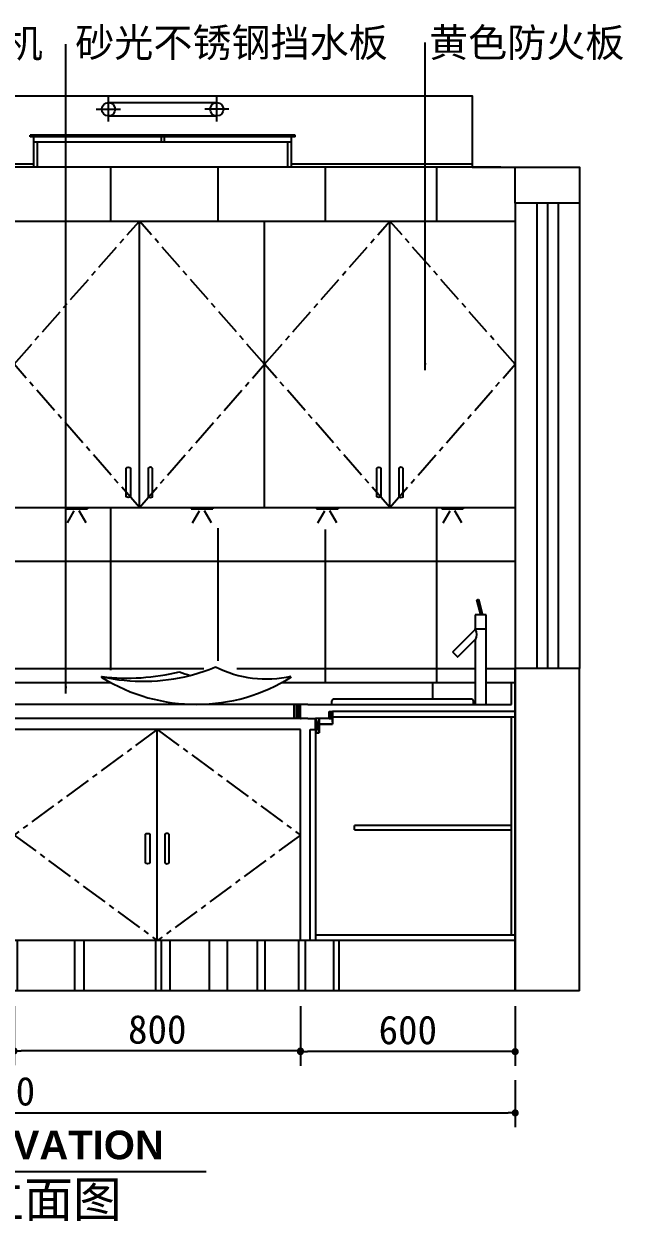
# Model space of a CAD drawing. Extents: x 3996 to 7701, y 3499 to 6852.
# Drawn here: x 6027 to 7701, y 3499 to 6842 of the extents above; entities that cross this region are included whole.
import ezdxf

# ---------------------------------------------------------------- set-up
doc = ezdxf.new("R2010")
doc.units = 0
doc.header["$LTSCALE"] = 300
doc.header["$MEASUREMENT"] = 0
doc.header["$PDMODE"] = 3
doc.linetypes.add('CENTER', pattern=[2, 1.25, -0.25, 0.25, -0.25])
doc.layers.get('0').update_dxf_attribs({"linetype": 'CONTINUOUS'})
doc.layers.get('DEFPOINTS').update_dxf_attribs({"linetype": 'CONTINUOUS'})
for name, color, linetype in [('2', 2, 'CONTINUOUS'), ('3', 3, 'CONTINUOUS'), ('4', 4, 'CONTINUOUS'), ('7', 7, 'CONTINUOUS'), ('BH', 3, 'CONTINUOUS'), ('DIM', 3, 'CONTINUOUS'), ('TEXT', 3, 'CONTINUOUS')]:
    doc.layers.add(name, color=color, linetype=linetype)
doc.styles.add('HT', font='swisseb.ttf')
doc.styles.add('HZ', font='simfang.ttf')
doc.dimstyles.new('D25', dxfattribs={"dimscale": 40, "dimtxt": 2, "dimasz": 0.5, "dimexe": 1, "dimexo": 1, "dimgap": 0.5, "dimtad": 1, "dimdec": 0, "dimzin": 0, "dimtxsty": 'HZ', "dimblk": '_DIMX', "dimblk1": 'DOT', "dimblk2": 'DOT', "dimsah": 1, "dimcen": 0, "dimclrd": 3, "dimclre": 3, "dimclrt": 3, "dimazin": 3, "dimtfac": 0.5, "dimtdec": 0, "dimtix": 1, "dimtofl": 0, "dimtmove": 0, "dimatfit": 3, "dimtolj": 1, "dimtzin": 0})

# ---------------------------------------------------------------- blocks, each defined once
blk = doc.blocks.new('_DOT')
at = {"color": 0, "linetype": 'BYBLOCK'}
blk.add_line((-0.5, 0), (-1, 0), dxfattribs=at)
at = {"color": 0, "linetype": 'BYBLOCK', "const_width": 0.5}
blk.add_lwpolyline([(-0.25, 0, 1), (0.25, 0, 1)], format="xyb", close=True, dxfattribs=at)
blk = doc.blocks.new('*D2')
at = {"color": 3, "linetype": 'BYBLOCK'}
for p, q in [((6799.461311103747, 4116.058036973605), (6799.461311103747, 3949.398475128641)), ((7399.461311103747, 4116.058036973605), (7399.461311103747, 3949.398475128641)), ((7379.461311103747, 3989.398475128641), (6819.461311103747, 3989.398475128641))]:
    blk.add_line(p, q, dxfattribs=at)
at = {"layer": 'DEFPOINTS', "color": 0, "linetype": 'BYBLOCK'}
for p in [(6799.461311103747, 4156.058036973605), (7399.461311103747, 4156.058036973605), (6799.461311103747, 3989.398475128641)]:
    blk.add_point(p, dxfattribs=at)
at = {"color": 3, "linetype": 'BYBLOCK', "xscale": 20, "yscale": 20, "zscale": 20, "rotation": 180}
blk.add_blockref('_DOT', (6799.461311103747, 3989.398475128641), dxfattribs=at)
at = {"color": 3, "linetype": 'BYBLOCK', "xscale": 20, "yscale": 20, "zscale": 20}
blk.add_blockref('_DOT', (7399.461311103747, 3989.398475128641), dxfattribs=at)
at = {"color": 3, "linetype": 'BYBLOCK', "insert": (7099.461311103747, 4049.398475128641), "char_height": 80, "attachment_point": 5, "style": 'HZ'}
blk.add_mtext('\\A1;600', dxfattribs=at)
blk = doc.blocks.new('_DIMX')
blk.add_line((-150, 0), (150, 0))
at = {"const_width": 50}
blk.add_lwpolyline([(-70, -70), (70, 70)], dxfattribs=at)
blk = doc.blocks.new('*D3')
at = {"color": 3, "linetype": 'BYBLOCK'}
for p, q in [((5999.461311103747, 4116.058036973605), (5999.461311103747, 3951.128361179293)), ((6799.461311103747, 4116.058036973605), (6799.461311103747, 3951.128361179293)), ((6779.461311103747, 3991.128361179293), (6019.461311103747, 3991.128361179293))]:
    blk.add_line(p, q, dxfattribs=at)
at = {"layer": 'DEFPOINTS', "color": 0, "linetype": 'BYBLOCK'}
for p in [(5999.461311103747, 4156.058036973605), (6799.461311103747, 4156.058036973605), (5999.461311103747, 3991.128361179293)]:
    blk.add_point(p, dxfattribs=at)
at = {"color": 3, "linetype": 'BYBLOCK', "xscale": 20, "yscale": 20, "zscale": 20, "rotation": 180}
blk.add_blockref('_DOT', (5999.461311103747, 3991.128361179293), dxfattribs=at)
at = {"color": 3, "linetype": 'BYBLOCK', "xscale": 20, "yscale": 20, "zscale": 20}
blk.add_blockref('_DOT', (6799.461311103747, 3991.128361179293), dxfattribs=at)
at = {"color": 3, "linetype": 'BYBLOCK', "insert": (6399.461311103747, 4051.128361179293), "char_height": 80, "attachment_point": 5, "style": 'HZ'}
blk.add_mtext('\\A1;800', dxfattribs=at)
blk = doc.blocks.new('*D6')
at = {"color": 3, "linetype": 'BYBLOCK'}
for p, q in [((4499.461311103689, 3911.128361179293), (4499.461311103689, 3778.265959444554)), ((7399.461311103747, 3909.398475128641), (7399.461311103747, 3778.265959444554)), ((4519.461311103689, 3818.265959444554), (7379.461311103747, 3818.265959444554))]:
    blk.add_line(p, q, dxfattribs=at)
at = {"layer": 'DEFPOINTS', "color": 0, "linetype": 'BYBLOCK'}
for p in [(4499.461311103689, 3951.128361179293), (7399.461311103747, 3949.398475128641), (7399.461311103747, 3818.265959444554)]:
    blk.add_point(p, dxfattribs=at)
at = {"color": 3, "linetype": 'BYBLOCK', "xscale": 20, "yscale": 20, "zscale": 20, "rotation": 180}
blk.add_blockref('_DOT', (4499.461311103689, 3818.265959444554), dxfattribs=at)
at = {"color": 3, "linetype": 'BYBLOCK', "xscale": 20, "yscale": 20, "zscale": 20}
blk.add_blockref('_DOT', (7399.461311103747, 3818.265959444554), dxfattribs=at)
at = {"color": 3, "linetype": 'BYBLOCK', "insert": (5949.461311103718, 3878.265959444554), "char_height": 80, "attachment_point": 5, "style": 'HZ'}
blk.add_mtext('\\A1;2900', dxfattribs=at)

msp = doc.modelspace()

# ---------------------------------------------------------------- hatches: boundary and pattern name
at = {"layer": 'BH'}
h = msp.add_hatch(dxfattribs=at)
h.set_pattern_fill('AR-RROOF', color=256, scale=200, angle=90, style=0)
h.set_pattern_definition([(90, (-17405.13016413309, -9415.031131154137), (-200, 440.0000000000001), [3000, -400, 1000, -200]), (90, (-17505.13016413309, -9149.031131154137), (-266, -200), [600, -66, 1200, -150]), (90, (-17575.13016413309, -9315.031131154137), (-133.9999999999999, 1040), [1600, -280, 800, -200])])
h.paths.add_polyline_path([(6891.592329115254, 4141.750330679426), (6891.592329115283, 4281.750330679373), (6841.961311103805, 4281.75033067937), (6826.961311103805, 4281.750330679362), (4499.461311103747, 4281.750330679362), (4499.461311103747, 4141.750330679422)])

# ---------------------------------------------------------------- linework, layer by layer
at = {"layer": '2'}
for p, q in [((7579.461311103747, 5041.750330679421), (7399.461311103747, 5041.750330679421)), ((7399.461311103776, 5041.750330679428), (7399.461311103747, 4141.750330679435)), ((7579.461311103747, 4141.750330679424), (7579.461311103747, 5041.750330679421))]:
    msp.add_line(p, q, dxfattribs=at)
at = {"layer": '2', "color": 1}
msp.add_line((7579.461311103747, 4141.750330679424), (4499.461311103747, 4141.750330679421), dxfattribs=at)
at = {"layer": '2'}
msp.add_lwpolyline([(4499.461311103747, 4141.750330679421), (4499.461311103747, 6441.750330679419), (4619.461311103747, 6441.750330679421), (4619.461311103747, 6641.750330679417), (7279.461311103747, 6641.750330679417), (7279.461311103747, 6441.750330679421), (7579.461311103747, 6441.750330679419), (7579.461311103747, 6341.750330679421), (7399.461311103747, 6341.750330679421), (7399.461311103747, 6441.750330679421)], dxfattribs=at)
at = {"layer": '3'}
for p, q in [((6263.050704397319, 6569.805154585625), (6263.050704397319, 6637.680269225206)), ((6565.871917810175, 6569.805154585625), (6565.871917810175, 6637.680269225206)), ((6229.113147077529, 6603.742711905415), (6296.98826171711, 6603.742711905415)), ((6599.809475129965, 6603.742711905415), (6531.934360490384, 6603.742711905415)), ((6410.461311103747, 6526.750330679271), (6410.461311103747, 6511.750330679271)), ((6418.461311103743, 6526.750330679271), (6418.46131110374, 6511.750330679271)), ((6349.461311103747, 5491.750330679421), (6349.461311103747, 6291.75033067945)), ((7049.461311103747, 5491.750330679421), (7049.461311103747, 6291.75033067945)), ((6148.211311103743, 5448.617330314059), (6167.7255579632, 5482.416997346087)), ((6200.711311103751, 5448.617330314059), (6181.197064244287, 5482.416997346087)), ((6498.211311103743, 5448.617330314059), (6517.7255579632, 5482.416997346087)), ((6550.711311103751, 5448.617330314059), (6531.197064244287, 5482.416997346087)), ((6848.211311103743, 5448.617330314059), (6867.7255579632, 5482.416997346087)), ((6900.711311103751, 5448.617330314059), (6881.197064244287, 5482.416997346087)), ((7198.211311103743, 5448.617330314059), (7217.7255579632, 5482.416997346087)), ((7250.711311103751, 5448.617330314059), (7231.197064244287, 5482.416997346087)), ((7318.089329402719, 5151.761748772889), (7287.937088467675, 5151.813390939264)), ((6782.039538651967, 4901.42192978329), (6782.039538651967, 4941.42192978329)), ((6788.503325895708, 4901.750330679148), (6788.503325895708, 4941.750330679148)), ((6792.996534507405, 4901.750330679148), (6792.996534507409, 4941.750330679148)), ((6796.070685960611, 4901.750330679148), (6796.070685960611, 4941.750330679148)), ((6798.354992220418, 4901.750330679148), (6798.354992220418, 4941.78300519909)), ((6889.211490268615, 4921.750330679315), (6879.461304167839, 4901.750330679246)), ((6879.461304167839, 4921.750330679304), (6889.461304167839, 4901.750330679246)), ((6851.961311103805, 4901.750330679246), (6841.961311103805, 4861.750330679188)), ((6841.961311103805, 4901.750330679246), (6851.961311103805, 4861.750330679188)), ((6399.461311103776, 4281.750330679362), (6399.461311103747, 4871.750330679184))]:
    msp.add_line(p, q, dxfattribs=at)
at = {"layer": '3', "linetype": 'CENTER', "ltscale": 0.2}
for points in [[(6349.461311103747, 5491.750330679421), (5999.461311103747, 5891.750330679435), (6349.461311103747, 6291.75033067945)], [(6349.461311103747, 5491.750330679421), (6699.461311103747, 5891.750330679435), (6349.461311103718, 6291.75033067945)], [(7049.461311103747, 5491.750330679421), (6699.461311103747, 5891.750330679435), (7049.461311103776, 6291.75033067945)], [(7049.461311103747, 5491.750330679421), (7399.461311103747, 5891.750330679435), (7049.461311103747, 6291.75033067945)], [(6399.461311103747, 4871.750330679184), (5999.461311103747, 4576.750330679275), (6399.461311103776, 4281.750330679362)], [(6399.461311103747, 4871.750330679184), (6799.461311103747, 4576.750330679275), (6399.461311103747, 4281.750330679362)]]:
    msp.add_lwpolyline(points, dxfattribs=at)
at = {"layer": '3'}
for centre in [(6263.050704397319, 6603.742711905415), (6565.871917810175, 6603.742711905415)]:
    msp.add_circle(centre, 18.66564001720355, dxfattribs=at)
at = {"layer": '3', "extrusion": (0, 0, -1)}
msp.add_ellipse((7260.101295862813, 5137.608195055545), major_axis=(-1.963721859036797, 32.94324681764838), ratio=0.9377273109317662, start_param=1.181555538930265, end_param=2.120222329528735, dxfattribs=at)
at = {"layer": '4'}
for p, q in [((6774.461311103747, 6511.750330679275), (6054.461311103747, 6511.750330679275)), ((6064.461311103747, 6441.750330679271), (6064.461311103747, 6511.750330679275)), ((6764.461311103747, 6441.750330679271), (6764.461311103743, 6511.750330679275)), ((6064.461311103747, 6441.750330679271), (5914.461311103747, 6441.750330679271)), ((7359.461311103747, 6441.750330679271), (6764.461311103747, 6441.750330679271)), ((7179.461311103743, 6441.750330679271), (7179.461311103747, 6291.75033067945)), ((5999.461311103751, 6291.750330679448), (7399.461311103747, 6291.75033067945)), ((5999.461311103747, 5491.750330679421), (7399.461311103747, 5491.750330679421)), ((7179.461311103747, 5491.750330679421), (7179.461311103747, 5001.750330679184)), ((7399.461311103747, 4141.750330679421), (7399.461311103747, 5041.750330679421)), ((6271.026594699695, 5001.750330679184), (4499.461311103747, 5001.750330679184)), ((7288.089329402719, 5001.750330679182), (6746.024283504965, 5001.750330679184)), ((7169.461311103747, 4956.750330679322), (7169.461311103751, 5001.750330679186)), ((7399.461311103747, 5001.750330679184), (7318.089329402719, 5001.750330679184)), ((6799.461311103754, 4903.750330679148), (6799.461311103754, 4939.750330679148)), ((6819.89298307741, 4941.750330679188), (7389.461304167839, 4941.750330679304)), ((6879.461304167839, 4901.750330679246), (6879.461304167839, 4921.750330679304)), ((6879.461304167839, 4921.750330679304), (6889.461304167839, 4921.750330679304)), ((7399.461311103718, 4921.750330679304), (6889.461304167839, 4921.750330679304)), ((6819.892983077523, 4901.750330679184), (4499.461311103747, 4901.750330679184)), ((6819.892983077414, 4901.750330679304), (6841.961311103805, 4901.750330679246)), ((6879.461304167839, 4901.750330679246), (6841.961311103805, 4901.750330679246)), ((6841.961311103805, 4871.750330679248), (6841.961311103805, 4901.750330679246)), ((6826.961311103805, 4281.750330679362), (6826.961311103805, 4871.750330679244)), ((6826.961311103805, 4871.750330679244), (6841.961311103805, 4871.750330679246)), ((6826.961311103805, 4281.750330679362), (4499.461311103747, 4281.750330679362)), ((6841.961311103805, 4281.750330679362), (6826.961311103805, 4281.750330679362)), ((6891.592329115287, 4281.750330679373), (6841.961311103805, 4281.75033067937)), ((6891.592329115287, 4281.75033067937), (6891.592329115258, 4141.750330679304))]:
    msp.add_line(p, q, dxfattribs=at)
at = {"layer": '4', "color": 4}
for p, q in [((6144.461311103751, 5491.750330679421), (6144.461311103743, 5488.250330679421)), ((6144.461311103751, 5488.250330679421), (6151.961311103743, 5488.250330679421)), ((6151.961311103743, 5488.250330679421), (6196.961311103751, 5488.250330679421)), ((6196.961311103751, 5488.250330679421), (6204.461311103751, 5488.250330679421)), ((6204.461311103751, 5491.750330679421), (6204.461311103751, 5488.250330679421)), ((6494.461311103751, 5491.750330679421), (6494.461311103743, 5488.250330679421)), ((6494.461311103751, 5488.250330679421), (6501.961311103743, 5488.250330679421)), ((6501.961311103743, 5488.250330679421), (6546.961311103751, 5488.250330679421)), ((6546.961311103751, 5488.250330679421), (6554.461311103751, 5488.250330679421)), ((6554.461311103751, 5491.750330679421), (6554.461311103751, 5488.250330679421)), ((6844.461311103751, 5491.750330679421), (6844.461311103743, 5488.250330679421)), ((6844.461311103751, 5488.250330679421), (6851.961311103743, 5488.250330679421)), ((6851.961311103743, 5488.250330679421), (6896.961311103751, 5488.250330679421)), ((6896.961311103751, 5488.250330679421), (6904.461311103751, 5488.250330679421)), ((6904.461311103751, 5491.750330679421), (6904.461311103751, 5488.250330679421)), ((7194.461311103751, 5491.750330679421), (7194.461311103743, 5488.250330679421)), ((7194.461311103751, 5488.250330679421), (7201.961311103743, 5488.250330679421)), ((7201.961311103743, 5488.250330679421), (7246.961311103751, 5488.250330679421)), ((7246.961311103751, 5488.250330679421), (7254.461311103751, 5488.250330679421)), ((7254.461311103751, 5491.750330679421), (7254.461311103751, 5488.250330679421))]:
    msp.add_line(p, q, dxfattribs=at)
at = {"layer": '4'}
for centre, start, end in [((6801.461311103754, 4939.750330679148), 90, 180), ((6801.461311103754, 4903.750330679148), 180, 270)]:
    msp.add_arc(centre, 2, start, end, dxfattribs=at)
at = {"layer": '7'}
for p, q in [((6263.050704397319, 6622.408351922619), (6565.871917810175, 6622.408351922619)), ((6263.050704397319, 6585.077071888212), (6565.871917810175, 6585.077071888212)), ((6784.461311103747, 6531.750330679271), (6044.461311103751, 6531.750330679271)), ((6044.461311103751, 6526.750330679271), (6044.461311103747, 6531.750330679271)), ((6784.461311103747, 6526.750330679271), (6044.461311103751, 6526.750330679271)), ((6054.461311103747, 6441.750330679271), (6054.461311103747, 6526.750330679268)), ((6774.461311103747, 6441.750330679271), (6774.461311103747, 6526.750330679268)), ((6784.461311103747, 6526.750330679271), (6784.461311103747, 6531.750330679271)), ((5924.461311103747, 6451.750330679275), (6054.461311103747, 6451.750330679271)), ((6764.461311103747, 6441.750330679271), (6064.461311103747, 6441.750330679271)), ((6774.461311103747, 6451.750330679271), (7279.461311103747, 6451.750330679271)), ((7399.461311103747, 6341.750330679421), (7399.461311103776, 5041.750330679428)), ((7459.461311103747, 6341.750330679421), (7459.461311103747, 5041.750330679421)), ((7489.461311103747, 6341.750330679421), (7489.461311103747, 5041.750330679421)), ((7519.461311103747, 6341.750330679421), (7519.461311103747, 5041.750330679421)), ((7579.461311103747, 6341.750330679421), (7579.461311103747, 5041.750330679421)), ((6699.461311103747, 5491.750330679421), (6699.461311103747, 6291.75033067945)), ((7292.014553988352, 5233.922897636789), (7296.8441831198, 5235.216992862304)), ((7303.314659247349, 5191.750330679299), (7292.014553988367, 5233.92289763679)), ((7296.844183119807, 5235.216992862304), (7308.491040149413, 5191.750330679297)), ((7318.089329402719, 5191.750330679293), (7288.089329402719, 5191.750330679293)), ((7288.089329402719, 5191.750330679293), (7288.089329402723, 5152.578757804045)), ((7318.089329402719, 4941.750330679293), (7318.089329402719, 5191.750330679293)), ((7287.503542965005, 5151.164544241581), (7225.156825877086, 5088.817827161674)), ((7286.382222621458, 5121.758952650549), (7239.2989615103, 5074.675691530143)), ((7288.089329402716, 5121.051845869431), (7288.089329402719, 4941.750330679293)), ((7225.156825877086, 5087.403613599301), (7237.884747947712, 5074.675691530352)), ((7389.461304167839, 4941.750330679304), (7389.461304167839, 5001.750330679186)), ((6887.221463768165, 4941.750330679322), (6887.221463768161, 4951.750330679322)), ((6892.221463768161, 4956.750330679322), (7278.023724758536, 4956.750330679322)), ((7283.023724758536, 4941.750330679319), (7283.023724758536, 4951.750330679322)), ((6819.892983077523, 4941.750330679184), (4499.461311103747, 4941.750330679184)), ((6889.461304167839, 4921.750330679304), (6889.461304167839, 4901.750330679246)), ((6889.461304167839, 4901.750330679246), (6889.461304167839, 4921.750330679304)), ((7288.089329402719, 4941.750330679293), (7318.089329402719, 4941.750330679293)), ((6851.961311103805, 4901.750330679246), (6851.961311103805, 4891.750330679246)), ((6851.961311103805, 4891.750330679246), (6851.961311103805, 4901.750330679246)), ((6851.961311103805, 4861.750330679188), (6851.961311103805, 4901.750330679246)), ((6851.961311103805, 4901.750330679246), (6851.961311103805, 4861.750330679188)), ((6851.961311103805, 4886.750330679246), (6889.461304167839, 4886.750330679244)), ((6889.461304167839, 4886.750330679246), (6851.961311103805, 4886.750330679246)), ((6889.461304167839, 4901.750330679246), (6879.461304167839, 4901.750330679246)), ((6879.461304167839, 4901.750330679246), (6889.461304167839, 4901.750330679246)), ((6889.461304167839, 4906.750330679304), (7399.461311103718, 4906.750330679253)), ((6889.461304167839, 4891.750330679246), (6889.461304167839, 4901.750330679246)), ((6889.461304167839, 4901.750330679246), (6889.461304167839, 4886.750330679244)), ((7389.461311103718, 4296.75033067937), (7389.461311103751, 4906.750330679257)), ((6799.461311103747, 4871.750330679184), (4499.461311103747, 4871.750330679184)), ((6799.461311103747, 4281.750330679362), (6799.461311103747, 4871.750330679184)), ((6841.961311103805, 4871.750330679246), (6841.961311103805, 4281.750330679362)), ((6841.961311103805, 4861.750330679188), (6851.961311103805, 4861.750330679188)), ((6851.961311103805, 4861.750330679188), (6841.961311103805, 4861.750330679188)), ((6950.841096076212, 4591.691098454463), (6950.841096076212, 4603.691098454463)), ((7399.461311103718, 4296.75033067937), (6841.961311103805, 4296.750330679428)), ((7399.461311103718, 4281.750330679428), (6891.592329115287, 4281.750330679377)), ((6906.592329115287, 4281.75033067937), (6906.592329115258, 4141.750330679304))]:
    msp.add_line(p, q, dxfattribs=at)
for points in [[(6312.53257372927, 5601.795124646387, -0.4032983092903263), (6324.53257372927, 5601.795124646387), (6324.53257372927, 5521.795124646387, -0.4032983092903264), (6312.53257372927, 5521.795124646387)], [(6386.390048478224, 5601.795124646387, 0.4032983092903263), (6374.390048478224, 5601.795124646387), (6374.390048478224, 5521.795124646387, 0.4032983092903264), (6386.390048478224, 5521.795124646387)], [(7012.53257372927, 5601.795124646387, -0.4032983092903263), (7024.53257372927, 5601.795124646387), (7024.53257372927, 5521.795124646387, -0.4032983092903264), (7012.53257372927, 5521.795124646387)], [(7086.390048478224, 5601.795124646387, 0.4032983092903263), (7074.390048478224, 5601.795124646387), (7074.390048478224, 5521.795124646387, 0.4032983092903264), (7086.390048478224, 5521.795124646387)], [(6366.394144519993, 4578.814225268523, -0.4032983092903263), (6378.394144519993, 4578.814225268523), (6378.394144519993, 4498.814225268523, -0.4032983092903264), (6366.394144519993, 4498.814225268523)], [(6432.528477687531, 4578.814225268527, 0.4032983092903263), (6420.528477687531, 4578.814225268525), (6420.528477687538, 4498.814225268525, 0.4032983092903264), (6432.528477687538, 4498.814225268527)]]:
    msp.add_lwpolyline(points, format="xyb", close=True, dxfattribs=at)
msp.add_lwpolyline([(6950.841096076212, 4591.691098454463), (7389.461311103718, 4591.691098454463), (7389.461311103718, 4603.691098454463), (6950.841096076212, 4603.691098454463)], dxfattribs=at)
for centre, radius, start, end in [((7286.089329402723, 5152.578757804045), 2, 314.9999999963197, 0), ((7287.089329402719, 5152.164544241634), 1, 314.9999999963202, 0), ((7287.089329402716, 5121.051845869431), 1, 0, 135.0000000056264), ((7225.863932658231, 5088.11072038044), 1, 134.9999999999843, 225.0000000001179), ((7238.591854729111, 5075.38279831133), 1, 224.9999999830695, 315.0000000000126), ((6245.104604613767, 5018.07976120183), 1.1, 83.19438560015467, 236.2571415551399), ((6245.640460591676, 5017.722333982967), 1.1, 78.23032832994087, 236.3346135628126), ((6508.52543910233, 5441.776075677557), 500.0283565498671, 238.1997419468285, 302.1706144028259), ((6316.087466757042, 5612.864196354565), 597.9050843006335, 263.194385600166, 284.1131232043379), ((6360.674381415167, 5530.202217665146), 524.1319213188732, 257.3469328423199, 284.472546909314), ((6531.576899703319, 5186.276418813504), 168.3733256586328, 245.5468553037202, 256.287288430122), ((6360.674381415167, 5530.202217665146), 524.1319213188732, 284.472546909314, 292.6180727912474), ((6703.996876340243, 5327.198421685964), 314.5641020219692, 243.2166219192424, 282.8255411974545), ((6892.221463768161, 4951.750330679322), 5, 90, 180), ((7278.023724758536, 4951.750330679322), 5, 0, 90)]:
    msp.add_arc(centre, radius, start, end, dxfattribs=at)
at = {"layer": 'BH'}
for p, q in [((6269.461311103751, 6291.75033067945), (6269.461311103747, 6441.750330679271)), ((6569.461311103751, 6291.75033067945), (6569.461311103747, 6441.750330679271)), ((6869.461311103747, 6291.75033067945), (6869.461311103747, 6441.750330679271)), ((6269.461311103787, 5037.487625313352), (6269.461311103776, 5491.750330679421)), ((6569.461311103794, 5063.651043972819), (6569.46131110378, 5434.039192525761)), ((6869.461311103791, 5001.75033067922), (6869.461311103776, 5430.131603762984)), ((4769.461311103747, 5341.750330679426), (7179.461311103747, 5341.750330679424)), ((7179.461311103747, 5341.750330679424), (7399.461311103747, 5341.750330679426)), ((4769.461311103747, 5041.750330679426), (6529.217882199955, 5041.750330679421)), ((6622.094188384552, 5041.750330679422), (7179.461311103751, 5041.750330679424)), ((7179.461311103751, 5041.750330679424), (7288.089329402719, 5041.750330679426)), ((7318.089329402719, 5041.750330679424), (7399.461311103751, 5041.750330679426)), ((6269.461311103791, 5001.750330679206), (6269.461311103787, 5002.598776562203))]:
    msp.add_line(p, q, dxfattribs=at)
at = {"layer": 'TEXT', "color": 6}
msp.add_line((5735.785892724165, 3636.701258861069), (6535.785892724165, 3636.701258861069), dxfattribs=at)

# ---------------------------------------------------------------- texts
at = {"layer": 'TEXT', "style": 'HZ'}
for s, p in [('抽油烟机', (5642.847954115819, 6748.468903394511)), ('砂光不锈钢挡水板', (6170.321653158069, 6750.176382072106)), ('黄色防火板', (7158.838440737618, 6750.176382072106))]:
    msp.add_text(s, height=80, dxfattribs=at).set_placement(p)
at = {"layer": 'TEXT', "linetype": 'BYBLOCK'}
for s, height, style, p in [('ELEVATION', 80, 'HT', (5778.287131671026, 3671.053723346778)), ('立面图', 100, 'HZ', (5891.169926159131, 3509.428504931349))]:
    msp.add_text(s, height=height, dxfattribs=dict(at, style=style)).set_placement(p)

# ---------------------------------------------------------------- dimensions: what is measured, and where the dimension line sits
at = {"layer": 'DIM'}
for base, p1, p2, picture, middle in [((5999.461311103747, 3973.518470521467), (6799.461311103747, 4138.448146315779), (5999.461311103747, 4138.448146315779), '*D3', (6399.461311103747, 4033.518470521467)), ((6799.461311103747, 3971.788584470814), (7399.461311103747, 4138.448146315779), (6799.461311103747, 4138.448146315779), '*D2', (7099.461311103747, 4031.788584470814)), ((7399.461311103747, 3800.656068786728), (4499.461311103689, 3933.518470521467), (7399.461311103747, 3931.788584470814), '*D6', (5949.461311103718, 3860.656068786728))]:
    dim = msp.add_linear_dim(base=base, p1=p1, p2=p2, dimstyle='D25', override={"dimscale": 40}, dxfattribs=at)
    dim.commit()
    dim.dimension.update_dxf_attribs({"geometry": picture, "text_midpoint": middle, "insert": (0, -17.60989065782633)})

# ---------------------------------------------------------------- leaders
at = {"layer": 'TEXT', "color": 3}
for points in [[(7148.219935335768, 5874.995305764747), (7148.219935335768, 6789.875359253307)], [(6144.449820792059, 4971.894840572419), (6144.449820792059, 6785.948829821231)]]:
    msp.add_leader(points, dimstyle='D25', dxfattribs=at)

doc.saveas('drawing.dxf')
